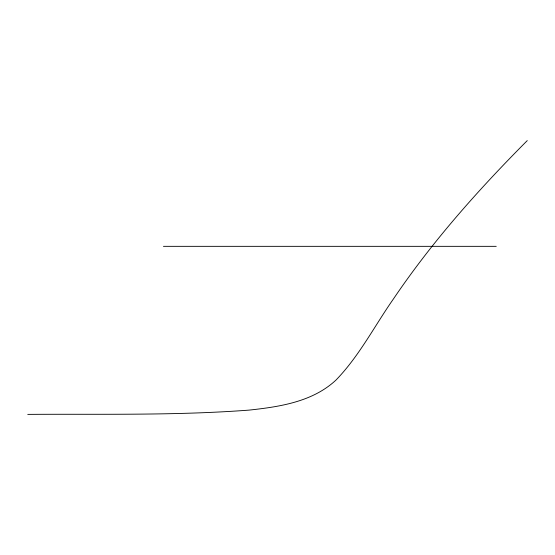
<?xml version="1.0" encoding="UTF-8"?>
<svg xmlns="http://www.w3.org/2000/svg" width="555" height="555" viewBox="0 0 555 555"><rect width="100%" height="100%" fill="white"/><g stroke="black" fill="none" stroke-linecap="round" stroke-linejoin="round"><path stroke-width="0.83" d="M527.25 140.616C478.465 189.63 432.248 241.494 393.474 298.888C374.445 326.069 359.175 356.206 335.886 380.161C312.479 401.903 279.616 406.808 249.098 410.11C175.456 415.653 101.53 413.884 27.75 414.384M163.447 246.337L496.239 246.337"/></g></svg>
